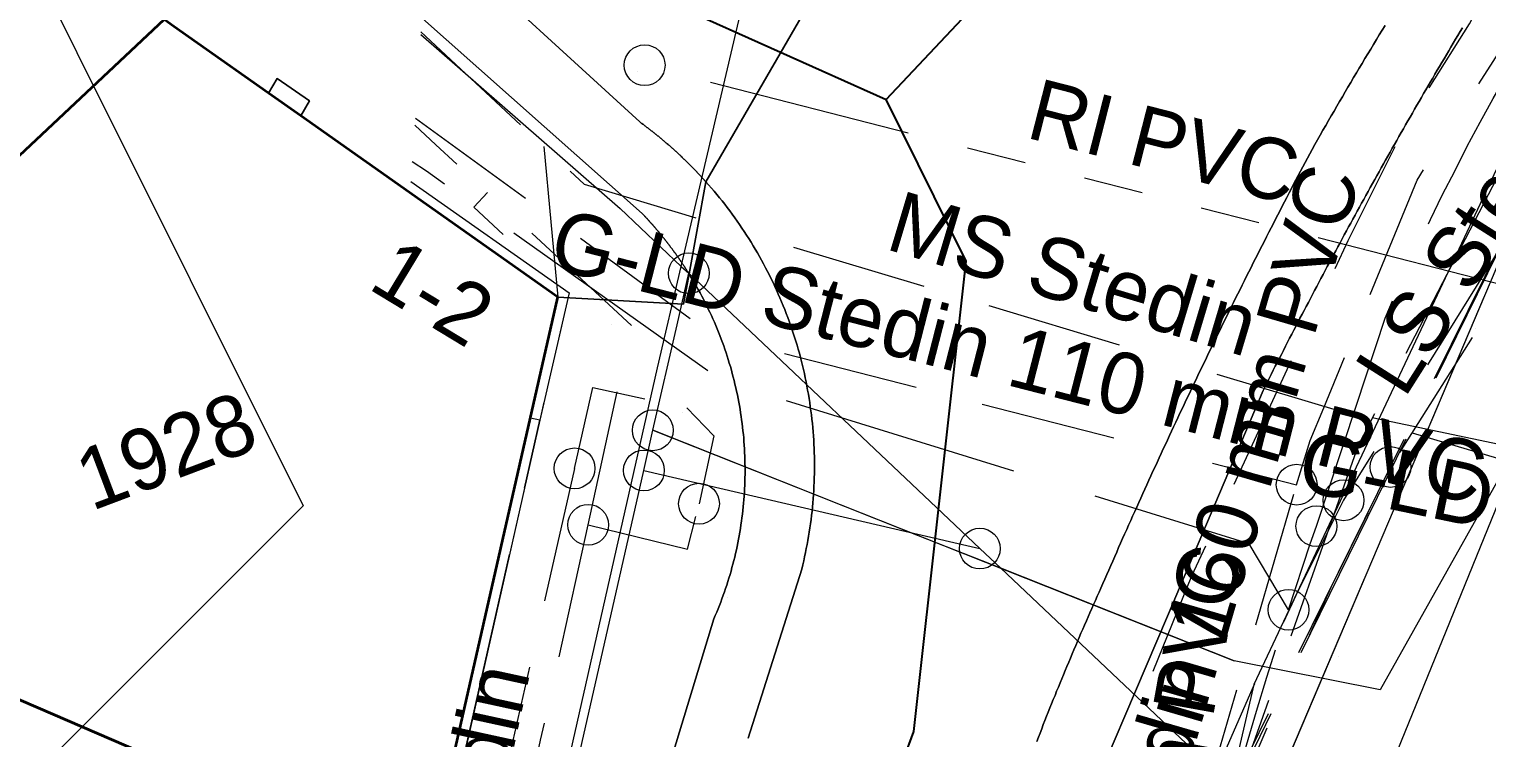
# Model space of a CAD drawing. Header units: metres. Extents: x 0 to 105485, y 0 to 425721.
# Drawn here: x 104793.47 to 104814.91, y 425304.09 to 425314.51 of the extents above; entities that cross this region are included whole.
import ezdxf
from ezdxf.enums import TextEntityAlignment as Align

# ---------------------------------------------------------------- set-up
doc = ezdxf.new("R2010")
doc.units = ezdxf.units.M
doc.header["$MEASUREMENT"] = 0
for name, pattern in [('KG-PERCEEL-SO', [19, 5.5, -4, 5.5, -4]), ('KL-GAS_LD-SO', [13, 4, -2, 4, -3]), ('KL-LS-SO', [13, 4, -2, 4, -3]), ('KL-MS-SO', [13, 4, -2, 4, -3]), ('KL-TELECOM-SO', [9, 7, -2]), ('KL-WATER-SO', [9.5, 7, -2.5]), ('RI-GWA-SO', [18.45, 6, -1.8, 1.75, -1.8, 1.75, -1.8, 1.75, -1.8])]:
    doc.linetypes.add(name, pattern=pattern)
for name, color, linetype, lineweight in [('B-OI-KL-DATA_HULPSTUK-S', 90, 'Continuous', 18), ('B-OI-KL-DATA_MANTELBUIS-G', 90, 'Continuous', 18), ('B-OI-KL-DATA_TELECOM-G', 90, 'KL-TELECOM-SO', 18), ('B-OI-KL-ET_HULPSTUK-S', 10, 'Continuous', 18), ('B-OI-KL-ET_LS-G', 190, 'KL-LS-SO', 18), ('B-OI-KL-ET_LS-T', 190, 'KL-LS-SO', 18), ('B-OI-KL-ET_MS-G', 130, 'KL-MS-SO', 18), ('B-OI-KL-ET_MS-T', 130, 'KL-MS-SO', 18), ('B-OI-KL-GAS_HULPSTUK-S', 30, 'Continuous', 18), ('B-OI-KL-GAS_LD-G', 50, 'KL-GAS_LD-SO', 18), ('B-OI-KL-GAS_LD-T', 50, 'KL-GAS_LD-SO', 18), ('B-OI-KL-WATER_HULPSTUK-S', 170, 'Continuous', 18), ('B-OI-KL-WATER_TRANSPORTLEIDING-G', 170, 'KL-WATER-SO', 18), ('B-OI-KL-WATER_TRANSPORTLEIDING-T', 170, 'KL-WATER-SO', 18), ('B-OI-RI-GWA_RIOOLLEIDING-G', 30, 'RI-GWA-SO', 18), ('B-OI-RI-GWA_RIOOLLEIDING-T', 30, 'RI-GWA-SO', 18), ('B-OI-RI-GWA_RIOOLPUT-S', 30, 'Continuous', 18), ('B-XX-GR-STRUIK-G', 90, 'Continuous', 13), ('B-XX-IE-MEUBILAIR-G', 7, 'Continuous', 18), ('B-XX-KG-GRENS_PERCEEL-G', 150, 'KG-PERCEEL-SO', 18), ('B-XX-KG-GRENS_PERCEEL-T', 150, 'KG-PERCEEL-SO', 18), ('B-XX-OG-BEBOUWING-G', 7, 'Continuous', 35), ('B-XX-OG-BEBOUWING_HUISNUMMER-T', 7, 'Continuous', 18), ('B-XX-OG-GRENS-G', 7, 'Continuous', 18), ('B-XX-VH-OPENVERHARDING_SIERBESTRATING-G', 90, 'Continuous', 18), ('B-XX-VH-OPENVERHARDING_STRAATBAKSTEEN-G', 90, 'Continuous', 18)]:
    doc.layers.add(name, color=color, linetype=linetype, lineweight=lineweight)
doc.layers.add('GIS-WEGVAKKEN', color=2, linetype='Continuous')

msp = doc.modelspace()

# ---------------------------------------------------------------- linework, layer by layer
at = {"layer": 'B-OI-KL-DATA_HULPSTUK-S'}
for centre in [(104803.17, 425310.92), (104803.17, 425310.92), (104803.17, 425310.92), (104802.64, 425308.61), (104802.64, 425308.61), (104802.64, 425308.61), (104802.51, 425308.02), (104802.51, 425308.02), (104802.51, 425308.02), (104807.45, 425306.87), (104807.45, 425306.87), (104807.45, 425306.87)]:
    msp.add_circle(centre, 0.3, dxfattribs=at)
at = {"layer": 'B-OI-KL-DATA_MANTELBUIS-G', "ltscale": 0.5, "flags": 128}
for points in [[(104812.76, 425301.85), (104815.59, 425308.8), (104822.61, 425326.1), (104823.15, 425327.13), (104823.76, 425328.12), (104824.45, 425329.06), (104825.2, 425329.94), (104828.64, 425333.31), (104829.36, 425333.83), (104831.12, 425334.98), (104840.75, 425340.34), (104852.76, 425346.92), (104881.06, 425362.51), (104882.32, 425363.22), (104895.92, 425373.18)], [(104906.97, 425368.44), (104906.94, 425368.4), (104906.17, 425367.3), (104902.22, 425361.65), (104892.71, 425362.61), (104891.59, 425362.75), (104890.46, 425362.8), (104889.33, 425362.74), (104888.21, 425362.58), (104887.11, 425362.33), (104886.03, 425361.98), (104884.99, 425361.54), (104879.01, 425358.45), (104839.67, 425336.35), (104828.03, 425328.9), (104823.01, 425323.59), (104820.31, 425317.24), (104815.59, 425308.8), (104813.34, 425304.79), (104811.19, 425305.22), (104807.76, 425306.58), (104806.41, 425307.11), (104802.64, 425308.61), (104802.64, 425308.61)], [(104796.14, 425280.85), (104796.57, 425282.69), (104798.8, 425292.26), (104799.43, 425295.02), (104802.71, 425309.53), (104803.06, 425311.02), (104803.96, 425314.87), (104805.54, 425320.8), (104806.07, 425322.8), (104817.51, 425332.28), (104829.68, 425340.81)], [(104817.51, 425316.41), (104816.79, 425315.84), (104816, 425314.47), (104811.48, 425304.87), (104810.85, 425302.14), (104810.91, 425301.26)], [(104817.51, 425316.41), (104816.63, 425314.34), (104815.04, 425310.98), (104810.91, 425301.26)], [(104799.23, 425314.43), (104802.16, 425311.87), (104803.06, 425311.02), (104803.17, 425310.92)], [(104799.08, 425312.27), (104801.41, 425310.63), (104800.98, 425308.76)], [(104802.64, 425308.61), (104802.64, 425308.61), (104803, 425310.16), (104803.17, 425310.92)], [(104803.17, 425310.92), (104807.45, 425306.87)], [(104800.98, 425308.76), (104799.63, 425302.78)], [(104800.98, 425308.76), (104800.84, 425308.79)], [(104802.51, 425308.02), (104802.64, 425308.61)], [(104802.64, 425308.61), (104811.19, 425305.22)], [(104802.64, 425308.61), (104811.19, 425305.22)], [(104796.12, 425280.86), (104796.57, 425282.69), (104799.65, 425295.43), (104802.51, 425308.02)], [(104802.51, 425308.02), (104806.41, 425307.11), (104807.45, 425306.87)], [(104807.45, 425306.87), (104807.76, 425306.58), (104812.76, 425301.85)]]:
    msp.add_lwpolyline(points, dxfattribs=at)
at = {"layer": 'B-OI-KL-DATA_TELECOM-G', "ltscale": 0.5, "flags": 128}
for points in [[(104804.18, 425279.81), (104805.36, 425284.85), (104807.82, 425293.82), (104809.06, 425296.35), (104810.51, 425301.27), (104813.02, 425308.39), (104817.82, 425317.66), (104822.44, 425323.78), (104824.53, 425326.02), (104831.18, 425331.11), (104842.74, 425338.79), (104851.73, 425343.72), (104867.99, 425352.37), (104872.6, 425354.9), (104886.84, 425362.72), (104890.36, 425364.46), (104892.8, 425364.99), (104895.12, 425364.84), (104895.55, 425364.92), (104895.84, 425365.16), (104899.86, 425371.49)], [(104804.18, 425279.81), (104805.36, 425284.85), (104807.82, 425293.82), (104809.06, 425296.35), (104810.51, 425301.27), (104813.02, 425308.39), (104817.82, 425317.66), (104822.44, 425323.78), (104824.53, 425326.02), (104831.18, 425331.11), (104842.74, 425338.79), (104851.73, 425343.72), (104867.99, 425352.37), (104872.6, 425354.9), (104886.84, 425362.72), (104890.36, 425364.46), (104892.8, 425364.99), (104895.12, 425364.84), (104895.55, 425364.92), (104895.84, 425365.16), (104899.86, 425371.49)], [(104804.01, 425279.84), (104806.5, 425291.1), (104807.3, 425293.8), (104808.8, 425296.2), (104809.5, 425300), (104818.8, 425318.8), (104821.3, 425324), (104828.1, 425329.1), (104839.1, 425335.4), (104845.3, 425339.9), (104848.7, 425342.3), (104887, 425362.7), (104896.3, 425365), (104900.8, 425371.09)], [(104804.01, 425279.84), (104806.5, 425291.1), (104807.3, 425293.8), (104808.8, 425296.2), (104809.5, 425300), (104818.8, 425318.8), (104821.3, 425324), (104828.1, 425329.1), (104839.1, 425335.4), (104848.7, 425342.3), (104887, 425362.7), (104896.3, 425365), (104900.8, 425371.09)], [(104804.01, 425279.84), (104806.5, 425291.1), (104807.3, 425293.8), (104808.8, 425296.2), (104809.5, 425300), (104818.8, 425318.8), (104821.3, 425324), (104828.1, 425329.1), (104839.1, 425335.4), (104845.3, 425339.9), (104848.7, 425342.3), (104864, 425350.4), (104887, 425362.7), (104896.3, 425365), (104900.8, 425371.09)], [(104804.01, 425279.84), (104806.5, 425291.1), (104807.3, 425293.8), (104808.8, 425296.2), (104809.5, 425300), (104818.8, 425318.8), (104821.3, 425324), (104828.1, 425329.1), (104839.1, 425335.4), (104848.7, 425342.3), (104887, 425362.7), (104896.3, 425365), (104900.8, 425371.09)], [(104804.01, 425279.84), (104806.5, 425291.1), (104807.3, 425293.8), (104808.8, 425296.2), (104809.5, 425300), (104818.8, 425318.8), (104821.3, 425324), (104828.1, 425329.1), (104839.1, 425335.4), (104845.3, 425339.9), (104848.7, 425342.3), (104887, 425362.7), (104896.3, 425365), (104900.8, 425371.09)], [(104804.01, 425279.84), (104806.5, 425291.1), (104807.3, 425293.8), (104808.8, 425296.2), (104809.5, 425300), (104818.8, 425318.8), (104821.3, 425324), (104828.1, 425329.1), (104839.1, 425335.4), (104845.3, 425339.9), (104848.7, 425342.3), (104887, 425362.7), (104896.3, 425365), (104900.8, 425371.09)], [(104803.97, 425279.84), (104806.49, 425291.07), (104807.32, 425293.83), (104808.78, 425296.25), (104809.54, 425299.97), (104818.8, 425318.83), (104821.33, 425323.99), (104828.08, 425329.1), (104839.11, 425335.4), (104845.31, 425339.89), (104848.66, 425342.26), (104863.96, 425350.36), (104887.03, 425362.66), (104897.07, 425364.83), (104901.01, 425371)], [(104804.01, 425279.84), (104806.5, 425291.1), (104807.3, 425293.8), (104808.8, 425296.2), (104809.5, 425300), (104818.8, 425318.8), (104821.3, 425324), (104828.1, 425329.1), (104839.1, 425335.4), (104845.3, 425339.9), (104848.7, 425342.3), (104864, 425350.4), (104887, 425362.7), (104897.1, 425364.8), (104901.05, 425370.98)], [(104797.6, 425294.87), (104797.83, 425294.82), (104798.04, 425295.78), (104800.55, 425295.08), (104807.62, 425293.13), (104808.08, 425293), (104809.41, 425297.06), (104810.28, 425299.71), (104810.91, 425301.26), (104815.04, 425310.98), (104816.63, 425314.34), (104817.51, 425316.41), (104818.58, 425318.96), (104822.18, 425322.47), (104829.03, 425328.96), (104829.89, 425328.82), (104835.86, 425332.78), (104847.08, 425340.03), (104848.45, 425339.75), (104848.34, 425339.25)], [(104797.6, 425294.87), (104797.83, 425294.82), (104798.04, 425295.78), (104800.55, 425295.08), (104807.62, 425293.13), (104808.08, 425293), (104809.41, 425297.06), (104810.28, 425299.71), (104810.91, 425301.26), (104815.04, 425310.98), (104816.63, 425314.34), (104817.51, 425316.41), (104818.58, 425318.96), (104822.18, 425322.47), (104829.03, 425328.96), (104829.89, 425328.82), (104835.86, 425332.78), (104847.08, 425340.03), (104848.45, 425339.75), (104848.34, 425339.25)], [(104799.08, 425312.27), (104801.41, 425310.63), (104800.98, 425308.76), (104799.63, 425302.78), (104798.2, 425296.45), (104798.04, 425295.78), (104797.83, 425294.82), (104797.6, 425294.87)], [(104799.08, 425312.27), (104801.41, 425310.63), (104800.98, 425308.76), (104799.63, 425302.78), (104798.2, 425296.45), (104798.04, 425295.78), (104797.83, 425294.82), (104797.6, 425294.87)], [(104799.08, 425312.27), (104801.41, 425310.63), (104800.98, 425308.76), (104799.63, 425302.78), (104798.2, 425296.45), (104798.04, 425295.78), (104797.83, 425294.82), (104797.6, 425294.87)], [(104797.6, 425294.87), (104797.83, 425294.82), (104798.04, 425295.78), (104798.2, 425296.45), (104799.63, 425302.78), (104800.98, 425308.76), (104800.84, 425308.79)], [(104797.6, 425294.87), (104797.83, 425294.82), (104798.04, 425295.78), (104798.2, 425296.45), (104799.63, 425302.78), (104800.98, 425308.76), (104800.84, 425308.79)]]:
    msp.add_lwpolyline(points, dxfattribs=at)
at = {"layer": 'B-OI-KL-ET_HULPSTUK-S'}
for centre in [(104801.49, 425308.05), (104813.49, 425308.07), (104803.32, 425307.53), (104812.8, 425307.58), (104801.69, 425307.22)]:
    msp.add_circle(centre, 0.3, dxfattribs=at)
at = {"layer": 'B-OI-KL-ET_LS-G', "ltscale": 0.5, "flags": 128}
for points in [[(104832.96, 425332.55), (104832.52, 425331.89), (104832.33, 425331.65), (104832.12, 425331.43), (104831.88, 425331.23), (104831.63, 425331.06), (104831.36, 425330.91), (104831.07, 425330.8), (104830.77, 425330.72), (104830.47, 425330.68), (104828.21, 425330.41), (104828.05, 425330.38), (104827.9, 425330.32), (104827.77, 425330.22), (104827.65, 425330.11), (104827.57, 425329.97), (104827.51, 425329.82), (104827.48, 425329.66), (104827.48, 425329.49), (104827.49, 425329.33), (104827.46, 425329.17), (104827.41, 425329.02), (104827.32, 425328.88), (104825.48, 425326.44), (104820.52, 425320.62), (104819.43, 425318.94), (104816.88, 425314.16), (104814.95, 425311.05), (104812.8, 425307.58)], [(104807.91, 425293.38), (104808.43, 425295.28), (104809, 425297.16), (104809.63, 425299.03), (104810.3, 425300.88), (104811.02, 425302.71), (104811.8, 425304.52), (104812.62, 425306.3), (104813.49, 425308.07), (104817.3, 425314.08), (104819.76, 425318.71), (104820.84, 425320.38), (104821.25, 425320.87), (104821.56, 425321.23), (104821.74, 425321.39), (104821.96, 425321.5), (104822.19, 425321.55), (104822.43, 425321.55), (104823.36, 425321.44)], [(104801.69, 425307.22), (104802.33, 425310.15), (104800.21, 425312.11), (104799.45, 425312.81), (104799.14, 425313.1)], [(104800.44, 425311.49), (104800.01, 425311.89), (104800.21, 425312.11)], [(104801.49, 425308.05), (104801.76, 425309.24), (104803.14, 425308.94)], [(104803.14, 425308.94), (104803.54, 425308.53), (104803.32, 425307.53)], [(104801.49, 425308.05), (104798.62, 425295.39), (104798.81, 425295.34)], [(104812.8, 425307.58), (104812.1, 425306.18), (104811.43, 425304.75), (104810.8, 425303.31), (104810.2, 425301.86), (104809.64, 425300.39), (104809.11, 425298.9), (104808.63, 425297.41), (104808.17, 425295.9), (104807.76, 425294.39), (104807.38, 425292.87), (104807.25, 425292.3), (104804.74, 425281.2), (104804.42, 425279.78)], [(104801.69, 425307.22), (104803.15, 425306.86), (104803.32, 425307.53)], [(104799.18, 425296.01), (104799.4, 425296.92), (104799.62, 425297.9), (104800.17, 425300.31), (104800.2, 425300.43), (104800.23, 425300.58), (104800.28, 425300.79), (104800.99, 425304.05), (104801.69, 425307.22)]]:
    msp.add_lwpolyline(points, dxfattribs=at)
at = {"layer": 'B-OI-KL-ET_MS-G', "ltscale": 0.5, "flags": 128}
for points in [[(104803.6, 425279.89), (104805.35, 425287.62), (104806.49, 425292.52), (104808.32, 425300.04), (104809.07, 425302.57), (104809.8, 425304.57), (104810.57, 425306.47), (104812, 425309.57), (104812.87, 425311.4), (104813.7, 425313.07), (104814.65, 425314.59), (104815.44, 425316.07), (104816.9, 425318.47), (104817.91, 425320.08), (104819.04, 425321.71), (104820.74, 425323.79), (104825.81, 425329.51), (104838.75, 425338.35), (104840.32, 425338.42), (104856.21, 425346.57), (104881.54, 425360.25), (104884.85, 425361.72), (104886.47, 425362.24), (104888.99, 425362.81), (104890.74, 425363.04), (104893.57, 425363.16), (104895.55, 425363.04), (104897.04, 425362.85), (104902.96, 425361.12), (104904.2, 425360.65), (104904.34, 425360.63), (104904.47, 425360.67), (104904.58, 425360.74), (104904.66, 425360.86), (104907.35, 425368.28)], [(104799.23, 425314.47), (104801.63, 425312.23), (104815.56, 425308.05), (104815.84, 425307.93), (104816.1, 425307.76), (104816.33, 425307.54), (104816.51, 425307.29), (104816.85, 425306.72)]]:
    msp.add_lwpolyline(points, dxfattribs=at)
at = {"layer": 'B-OI-KL-GAS_HULPSTUK-S'}
msp.add_circle((104812.11, 425307.81), 0.3, dxfattribs=at)
at = {"layer": 'B-OI-KL-GAS_LD-G', "ltscale": 0.5, "flags": 128}
for points in [[(104812.11, 425307.81), (104812.31, 425308.46), (104812.51, 425308.94), (104813.88, 425312.29), (104816.01, 425315.61), (104817.41, 425317.45), (104818.8, 425319.28), (104821.97, 425323.25), (104823.4, 425325.27), (104824.73, 425326.96), (104826.81, 425328.92), (104828.96, 425330.54), (104831.18, 425330.59), (104832.72, 425331.63), (104832.98, 425331.81), (104837.71, 425335.01), (104842.63, 425338.12), (104846.54, 425340.42), (104846.88, 425340.6), (104846.91, 425340.61), (104855.24, 425344.89), (104859.1, 425346.96), (104865.94, 425350.63), (104880.12, 425358.24), (104884.73, 425361.01), (104887.04, 425362.05), (104887.69, 425362.26), (104889.19, 425362.65), (104890.39, 425362.88), (104893.17, 425363.02), (104895.97, 425362.66), (104899.71, 425361.77), (104905.72, 425359.66)], [(104799.15, 425313.2), (104800.9, 425311.93), (104803.53, 425310.01), (104812.11, 425307.81)], [(104824.48, 425306.44), (104812.51, 425308.94)], [(104808.32, 425297.5), (104808.41, 425297.95), (104808.45, 425298.14), (104808.49, 425298.34), (104809.64, 425298.51), (104809.93, 425299.89), (104810.74, 425303.11), (104812.11, 425307.81)]]:
    msp.add_lwpolyline(points, dxfattribs=at)
at = {"layer": 'B-OI-KL-WATER_HULPSTUK-S'}
for centre in [(104812.4, 425307.2), (104811.99, 425305.97)]:
    msp.add_circle(centre, 0.3, dxfattribs=at)
at = {"layer": 'B-OI-KL-WATER_TRANSPORTLEIDING-G', "ltscale": 0.5, "flags": 128}
for points in [[(104812.4, 425307.2), (104812.99, 425308.98), (104813.41, 425310.26), (104813.57, 425310.63), (104813.74, 425310.99), (104813.9, 425311.35), (104814.08, 425311.71), (104814.25, 425312.07), (104814.44, 425312.43), (104814.62, 425312.79), (104814.81, 425313.14), (104815, 425313.49), (104815.2, 425313.84), (104815.39, 425314.19), (104815.6, 425314.53), (104815.8, 425314.88), (104816.01, 425315.22), (104816.22, 425315.55), (104816.44, 425315.89), (104816.88, 425316.57), (104817.34, 425317.23), (104817.79, 425317.9), (104818.26, 425318.56), (104818.73, 425319.21), (104819.21, 425319.86), (104819.69, 425320.51), (104820.19, 425321.15), (104820.49, 425321.54), (104820.8, 425321.93), (104821.11, 425322.32), (104821.43, 425322.71), (104821.84, 425323.21), (104822.25, 425323.7), (104822.67, 425324.19), (104823.1, 425324.68), (104823.52, 425325.16), (104823.95, 425325.64), (104824.39, 425326.11), (104824.83, 425326.58), (104825.11, 425326.88), (104825.4, 425327.17), (104825.69, 425327.46), (104825.99, 425327.74), (104826.29, 425328.02), (104826.6, 425328.29), (104826.91, 425328.56), (104827.23, 425328.82), (104829.06, 425330.31), (104829.96, 425330.33), (104831.29, 425330.37), (104831.44, 425330.37), (104832.34, 425330.97), (104832.62, 425331.15), (104832.98, 425331.39), (104833.02, 425331.42)], [(104811.99, 425305.97), (104811.41, 425306.94), (104804.2, 425309.17), (104803.67, 425309.33), (104799.31, 425312.42), (104799.1, 425312.56)], [(104811.99, 425305.97), (104812.31, 425306.94), (104812.4, 425307.2)], [(104810.19, 425297.36), (104810.05, 425297.9), (104810.09, 425298.1), (104810.37, 425299.55), (104810.73, 425301.54), (104810.74, 425301.58), (104810.75, 425301.63), (104810.76, 425301.67), (104810.77, 425301.71), (104810.79, 425301.77), (104810.8, 425301.84), (104810.82, 425301.9), (104810.83, 425301.97), (104810.96, 425302.47), (104811.09, 425302.98), (104811.23, 425303.48), (104811.37, 425303.98), (104811.52, 425304.48), (104811.67, 425304.98), (104811.83, 425305.48), (104811.99, 425305.97)]]:
    msp.add_lwpolyline(points, dxfattribs=at)
at = {"layer": 'B-OI-RI-GWA_RIOOLLEIDING-G', "ltscale": 0.5, "flags": 128}
msp.add_lwpolyline([(104803.49, 425313.73), (104816.43, 425310.42)], dxfattribs=at)
at = {"layer": 'B-OI-RI-GWA_RIOOLPUT-S'}
msp.add_circle((104802.52, 425313.98), 0.3, dxfattribs=at)
at = {"layer": 'B-XX-GR-STRUIK-G', "ltscale": 0.5}
msp.add_lwpolyline([(104796.99, 425313.569), (104797.465, 425313.234), (104797.593, 425313.457), (104797.116, 425313.786)], close=True, dxfattribs=at)
at = {"layer": 'B-XX-IE-MEUBILAIR-G', "color": 0, "true_color": 0x604a38}
for points in [[(104802.41, 425313.881, 3.182), (104802.41, 425313.881, 4.682)], [(104802.039, 425310.173, 3.307), (104802.039, 425310.173, 4.807)], [(104814.744, 425310.107, 3.264), (104814.744, 425310.107, 6.264)], [(104803.078, 425308.878, 3.378), (104803.078, 425308.878, 6.378)], [(104813.569, 425307.564, 3.354), (104813.569, 425307.564, 6.354)], [(104803.732, 425306.154, 3.448), (104803.732, 425306.154, 4.948)], [(104812.719, 425305.281, 3.435), (104812.719, 425305.281, 6.435)]]:
    msp.add_polyline3d(points, dxfattribs=at)
at = {"layer": 'B-XX-KG-GRENS_PERCEEL-G', "ltscale": 0.5, "flags": 128}
for points in [[(104800.173, 425322.245), (104801.242, 425310.568)], [(104787.433, 425307.117), (104795.452, 425314.654)], [(104795.452, 425314.654), (104801.242, 425310.568)], [(104799.318, 425302.087), (104801.242, 425310.568)], [(104787.433, 425307.117), (104791.155, 425305.581), (104799.318, 425302.087)]]:
    msp.add_lwpolyline(points, dxfattribs=at)
at = {"layer": 'B-XX-OG-BEBOUWING-G', "ltscale": 0.5}
for points in [[(104781.524, 425308.534), (104781.529, 425308.526), (104781.582, 425308.437), (104782.984, 425306.072), (104783.646, 425304.956), (104784.146, 425304.114), (104787.508, 425307.108), (104789.554, 425309.111), (104795.452, 425314.654), (104795.136, 425314.951), (104794.011, 425316.042), (104793.946, 425316.105), (104793.747, 425316.298), (104793.547, 425316.493), (104793.416, 425316.619), (104792.036, 425317.958)], [(104791.155, 425305.581), (104799.312, 425302.062), (104801.242, 425310.568), (104797.465, 425313.234), (104796.99, 425313.569), (104795.598, 425314.551), (104795.452, 425314.654), (104789.554, 425309.111), (104792.044, 425308.043)], [(104799.312, 425302.062), (104791.155, 425305.581), (104787.508, 425307.108), (104784.146, 425304.114), (104785.236, 425302.276), (104786.337, 425300.42), (104786.795, 425299.755), (104796.344, 425296.307), (104796.505, 425296.253), (104797.299, 425295.928), (104797.587, 425295.81), (104797.699, 425295.764), (104797.772, 425295.734), (104797.867, 425295.695), (104797.875, 425295.731), (104797.931, 425295.975), (104798.029, 425296.409), (104798.83, 425299.937)]]:
    msp.add_lwpolyline(points, close=True, dxfattribs=at)
at = {"layer": 'B-XX-OG-GRENS-G'}
msp.add_polyline3d([(104792.5, 425317.5, 2.863), (104797.5, 425307.5, 3.573), (104787.5, 425297.5, 0.758), (104797.5, 425287.5, 3.522), (104792.5, 425282.5, 4.114)], dxfattribs=at)
at = {"layer": 'B-XX-VH-OPENVERHARDING_SIERBESTRATING-G', "ltscale": 0.5}
for points in [[(104799.453, 425315.887), (104802.449, 425313.145), (104802.449, 425313.145), (104802.46, 425313.137), (104802.47, 425313.129), (104802.481, 425313.121), (104802.492, 425313.114), (104802.502, 425313.106), (104802.513, 425313.098), (104802.524, 425313.09), (104802.534, 425313.082), (104802.545, 425313.074), (104802.555, 425313.066), (104802.566, 425313.058), (104802.576, 425313.05), (104802.587, 425313.041), (104802.597, 425313.033), (104802.608, 425313.025), (104802.618, 425313.017), (104802.629, 425313.009), (104802.639, 425313.001), (104802.649, 425312.992), (104802.66, 425312.984), (104802.67, 425312.976), (104802.681, 425312.968), (104802.691, 425312.959), (104802.701, 425312.951), (104802.711, 425312.943), (104802.722, 425312.934), (104802.732, 425312.926), (104802.742, 425312.917), (104802.752, 425312.909), (104802.763, 425312.9), (104802.773, 425312.892), (104802.783, 425312.883), (104802.793, 425312.875), (104802.803, 425312.866), (104802.813, 425312.858), (104802.824, 425312.849), (104802.834, 425312.84), (104802.844, 425312.832), (104802.854, 425312.823), (104802.864, 425312.814), (104802.874, 425312.806), (104802.884, 425312.797), (104802.894, 425312.788), (104802.904, 425312.78), (104802.914, 425312.771), (104802.923, 425312.762), (104802.933, 425312.753), (104802.943, 425312.744), (104802.953, 425312.735), (104802.963, 425312.726), (104802.973, 425312.718), (104802.983, 425312.709), (104802.992, 425312.7), (104803.002, 425312.691), (104803.012, 425312.682), (104803.022, 425312.673), (104803.031, 425312.664), (104803.041, 425312.655), (104803.051, 425312.645), (104803.06, 425312.636), (104803.07, 425312.627), (104803.079, 425312.618), (104803.089, 425312.609), (104803.099, 425312.6), (104803.108, 425312.591), (104803.118, 425312.581), (104803.127, 425312.572), (104803.137, 425312.563), (104803.146, 425312.554), (104803.156, 425312.544), (104803.165, 425312.535), (104803.174, 425312.526), (104803.184, 425312.516), (104803.193, 425312.507), (104803.203, 425312.497), (104803.212, 425312.488), (104803.221, 425312.479), (104803.231, 425312.469), (104803.24, 425312.46), (104803.249, 425312.45), (104803.258, 425312.441), (104803.267, 425312.431), (104803.277, 425312.422), (104803.286, 425312.412), (104803.295, 425312.402), (104803.304, 425312.393), (104803.313, 425312.383), (104803.322, 425312.373), (104803.331, 425312.364), (104803.34, 425312.354), (104803.35, 425312.344), (104803.359, 425312.335), (104803.367, 425312.325), (104803.376, 425312.315), (104803.385, 425312.305), (104803.394, 425312.296), (104803.403, 425312.286), (104803.412, 425312.276), (104803.421, 425312.266), (104803.421, 425312.266), (104805.412, 425315.705)], [(104805.412, 425315.705), (104803.421, 425312.266), (104803.421, 425312.266), (104803.462, 425312.22), (104803.502, 425312.173), (104803.542, 425312.126), (104803.582, 425312.079), (104803.621, 425312.031), (104803.66, 425311.983), (104803.698, 425311.935), (104803.735, 425311.886), (104803.773, 425311.836), (104803.809, 425311.787), (104803.845, 425311.737), (104803.881, 425311.687), (104803.916, 425311.636), (104803.951, 425311.585), (104803.985, 425311.533), (104804.019, 425311.482), (104804.052, 425311.43), (104804.085, 425311.377), (104804.117, 425311.325), (104804.148, 425311.272), (104804.18, 425311.219), (104804.21, 425311.165), (104804.24, 425311.111), (104804.27, 425311.057), (104804.299, 425311.002), (104804.327, 425310.948), (104804.355, 425310.893), (104804.382, 425310.837), (104804.409, 425310.782), (104804.435, 425310.726), (104804.461, 425310.67), (104804.486, 425310.613), (104804.511, 425310.557), (104804.535, 425310.5), (104804.558, 425310.443), (104804.581, 425310.386), (104804.604, 425310.328), (104804.625, 425310.27), (104804.647, 425310.213), (104804.667, 425310.154), (104804.687, 425310.096), (104804.707, 425310.038), (104804.726, 425309.979), (104804.744, 425309.92), (104804.762, 425309.861), (104804.779, 425309.802), (104804.796, 425309.742), (104804.812, 425309.683), (104804.827, 425309.623), (104804.842, 425309.563), (104804.856, 425309.503), (104804.87, 425309.443), (104804.883, 425309.382), (104804.895, 425309.322), (104804.907, 425309.261), (104804.918, 425309.201), (104804.929, 425309.14), (104804.939, 425309.079), (104804.949, 425309.018), (104804.957, 425308.957), (104804.966, 425308.896), (104804.973, 425308.835), (104804.98, 425308.773), (104804.987, 425308.712), (104804.993, 425308.651), (104804.998, 425308.589), (104805.003, 425308.528), (104805.007, 425308.466), (104805.01, 425308.404), (104805.013, 425308.343), (104805.015, 425308.281), (104805.017, 425308.22), (104805.018, 425308.158), (104805.018, 425308.096), (104805.018, 425308.034), (104805.017, 425307.973), (104805.015, 425307.911), (104805.013, 425307.849), (104805.011, 425307.788), (104805.008, 425307.726), (104805.004, 425307.665), (104804.999, 425307.603), (104804.994, 425307.542), (104804.988, 425307.48), (104804.982, 425307.419), (104804.975, 425307.357), (104804.968, 425307.296), (104804.96, 425307.235), (104804.951, 425307.174), (104804.942, 425307.113), (104804.932, 425307.052), (104804.921, 425306.991), (104804.91, 425306.931), (104804.898, 425306.87), (104804.886, 425306.81), (104804.873, 425306.749), (104804.86, 425306.689), (104804.846, 425306.629), (104804.831, 425306.569), (104804.831, 425306.569), (104804.044, 425304.08)], [(104808.288, 425304.034), (104808.312, 425304.095), (104808.336, 425304.157), (104808.36, 425304.218), (104808.384, 425304.28), (104808.408, 425304.341), (104808.432, 425304.403), (104808.457, 425304.464), (104808.481, 425304.526), (104808.506, 425304.587), (104808.531, 425304.648), (104808.556, 425304.709), (104808.58, 425304.771), (104808.605, 425304.832), (104808.63, 425304.893), (104808.656, 425304.954), (104808.681, 425305.015), (104808.706, 425305.076), (104808.732, 425305.137), (104808.757, 425305.198), (104808.783, 425305.259), (104808.808, 425305.32), (104808.834, 425305.381), (104808.86, 425305.442), (104808.886, 425305.502), (104808.912, 425305.563), (104808.938, 425305.624), (104808.964, 425305.684), (104808.991, 425305.745), (104809.017, 425305.806), (104809.043, 425305.866), (104809.07, 425305.927), (104809.097, 425305.987), (104809.123, 425306.048), (104809.15, 425306.108), (104809.177, 425306.168), (104809.204, 425306.229), (104809.231, 425306.289), (104809.231, 425306.289), (104809.26, 425306.355), (104809.289, 425306.422), (104809.318, 425306.488), (104809.347, 425306.554), (104809.376, 425306.621), (104809.405, 425306.687), (104809.434, 425306.753), (104809.463, 425306.819), (104809.492, 425306.885), (104809.521, 425306.952), (104809.551, 425307.018), (104809.58, 425307.084), (104809.61, 425307.15), (104809.639, 425307.216), (104809.669, 425307.282), (104809.698, 425307.348), (104809.728, 425307.414), (104809.758, 425307.48), (104809.787, 425307.546), (104809.817, 425307.612), (104809.847, 425307.678), (104809.877, 425307.744), (104809.907, 425307.809), (104809.937, 425307.875), (104809.967, 425307.941), (104809.997, 425308.007), (104810.027, 425308.073), (104810.057, 425308.138), (104810.088, 425308.204), (104810.118, 425308.27), (104810.148, 425308.335), (104810.179, 425308.401), (104810.209, 425308.467), (104810.24, 425308.532), (104810.27, 425308.598), (104810.301, 425308.663), (104810.332, 425308.729), (104810.362, 425308.794), (104810.393, 425308.86), (104810.424, 425308.925), (104810.455, 425308.991), (104810.486, 425309.056), (104810.517, 425309.121), (104810.548, 425309.187), (104810.579, 425309.252), (104810.61, 425309.317), (104810.642, 425309.383), (104810.673, 425309.448), (104810.704, 425309.513), (104810.736, 425309.578), (104810.767, 425309.643), (104810.798, 425309.709), (104810.83, 425309.774), (104810.862, 425309.839), (104810.893, 425309.904), (104810.925, 425309.969), (104810.957, 425310.034), (104810.988, 425310.099), (104811.02, 425310.164), (104811.052, 425310.229), (104811.084, 425310.294), (104811.116, 425310.359), (104811.148, 425310.423), (104811.18, 425310.488), (104811.212, 425310.553), (104811.245, 425310.618), (104811.277, 425310.683), (104811.309, 425310.747), (104811.341, 425310.812), (104811.374, 425310.877), (104811.406, 425310.941), (104811.439, 425311.006), (104811.471, 425311.071), (104811.504, 425311.135), (104811.537, 425311.2), (104811.569, 425311.264), (104811.602, 425311.329), (104811.635, 425311.393), (104811.668, 425311.458), (104811.701, 425311.522), (104811.734, 425311.586), (104811.767, 425311.651), (104811.8, 425311.715), (104811.833, 425311.779), (104811.866, 425311.844), (104811.899, 425311.908), (104811.933, 425311.972), (104811.966, 425312.036), (104811.999, 425312.101), (104812.033, 425312.165), (104812.066, 425312.229), (104812.1, 425312.293), (104812.133, 425312.357), (104812.167, 425312.421), (104812.201, 425312.485), (104812.234, 425312.549), (104812.268, 425312.613), (104812.302, 425312.677), (104812.336, 425312.741), (104812.336, 425312.741), (104812.376, 425312.812), (104812.416, 425312.883), (104812.457, 425312.953), (104812.497, 425313.024), (104812.538, 425313.094), (104812.579, 425313.165), (104812.619, 425313.235), (104812.66, 425313.306), (104812.701, 425313.376), (104812.742, 425313.447), (104812.783, 425313.517), (104812.824, 425313.587), (104812.865, 425313.657), (104812.907, 425313.727), (104812.948, 425313.797), (104812.99, 425313.867), (104813.031, 425313.937), (104813.073, 425314.007), (104813.115, 425314.077), (104813.157, 425314.147), (104813.199, 425314.217), (104813.241, 425314.286), (104813.283, 425314.356), (104813.325, 425314.426), (104813.367, 425314.495), (104813.41, 425314.565)]]:
    msp.add_lwpolyline(points, dxfattribs=at)
at = {"layer": 'B-XX-VH-OPENVERHARDING_STRAATBAKSTEEN-G', "ltscale": 0.5}
for points in [[(104798.639, 425315.216), (104802.486, 425311.797), (104802.486, 425311.797), (104802.494, 425311.789), (104802.502, 425311.781), (104802.509, 425311.772), (104802.517, 425311.764), (104802.525, 425311.756), (104802.533, 425311.748), (104802.54, 425311.739), (104802.548, 425311.731), (104802.556, 425311.723), (104802.563, 425311.714), (104802.571, 425311.706), (104802.579, 425311.698), (104802.586, 425311.689), (104802.594, 425311.681), (104802.601, 425311.672), (104802.609, 425311.664), (104802.616, 425311.655), (104802.624, 425311.647), (104802.631, 425311.639), (104802.639, 425311.63), (104802.646, 425311.621), (104802.654, 425311.613), (104802.661, 425311.604), (104802.669, 425311.596), (104802.676, 425311.587), (104802.683, 425311.579), (104802.691, 425311.57), (104802.698, 425311.561), (104802.705, 425311.553), (104802.713, 425311.544), (104802.72, 425311.536), (104802.727, 425311.527), (104802.735, 425311.518), (104802.742, 425311.509), (104802.749, 425311.501), (104802.756, 425311.492), (104802.763, 425311.483), (104802.771, 425311.474), (104802.778, 425311.466), (104802.785, 425311.457), (104802.792, 425311.448), (104802.799, 425311.439), (104802.806, 425311.43), (104802.813, 425311.422), (104802.82, 425311.413), (104802.827, 425311.404), (104802.834, 425311.395), (104802.841, 425311.386), (104802.848, 425311.377), (104802.855, 425311.368), (104802.862, 425311.359), (104802.869, 425311.35), (104802.876, 425311.341), (104802.883, 425311.332), (104802.889, 425311.323), (104802.896, 425311.314), (104802.903, 425311.305), (104802.91, 425311.296), (104802.917, 425311.287), (104802.923, 425311.278), (104802.93, 425311.269), (104802.937, 425311.26), (104802.944, 425311.25), (104802.95, 425311.241), (104802.957, 425311.232), (104802.964, 425311.223), (104802.97, 425311.214), (104802.977, 425311.205), (104802.983, 425311.195), (104802.99, 425311.186), (104802.997, 425311.177), (104803.003, 425311.168), (104803.01, 425311.158), (104803.016, 425311.149), (104803.023, 425311.14), (104803.029, 425311.131), (104803.035, 425311.121), (104803.042, 425311.112), (104803.048, 425311.103), (104803.055, 425311.093), (104803.061, 425311.084), (104803.067, 425311.074), (104803.074, 425311.065), (104803.08, 425311.056), (104803.086, 425311.046), (104803.092, 425311.037), (104803.099, 425311.027), (104803.105, 425311.018), (104803.111, 425311.008), (104803.117, 425310.999), (104803.123, 425310.989), (104803.13, 425310.98), (104803.136, 425310.97), (104803.142, 425310.961), (104803.148, 425310.951), (104803.154, 425310.942), (104803.16, 425310.932), (104803.166, 425310.923), (104803.172, 425310.913), (104803.172, 425310.913), (104803.174, 425310.909), (104803.421, 425312.266), (104803.421, 425312.266), (104803.412, 425312.276), (104803.403, 425312.286), (104803.394, 425312.296), (104803.385, 425312.305), (104803.376, 425312.315), (104803.367, 425312.325), (104803.359, 425312.335), (104803.35, 425312.344), (104803.34, 425312.354), (104803.331, 425312.364), (104803.322, 425312.373), (104803.313, 425312.383), (104803.304, 425312.393), (104803.295, 425312.402), (104803.286, 425312.412), (104803.277, 425312.422), (104803.267, 425312.431), (104803.258, 425312.441), (104803.249, 425312.45), (104803.24, 425312.46), (104803.231, 425312.469), (104803.221, 425312.479), (104803.212, 425312.488), (104803.203, 425312.497), (104803.193, 425312.507), (104803.184, 425312.516), (104803.174, 425312.526), (104803.165, 425312.535), (104803.156, 425312.544), (104803.146, 425312.554), (104803.137, 425312.563), (104803.127, 425312.572), (104803.118, 425312.581), (104803.108, 425312.591), (104803.099, 425312.6), (104803.089, 425312.609), (104803.079, 425312.618), (104803.07, 425312.627), (104803.06, 425312.636), (104803.051, 425312.645), (104803.041, 425312.655), (104803.031, 425312.664), (104803.022, 425312.673), (104803.012, 425312.682), (104803.002, 425312.691), (104802.992, 425312.7), (104802.983, 425312.709), (104802.973, 425312.718), (104802.963, 425312.726), (104802.953, 425312.735), (104802.943, 425312.744), (104802.933, 425312.753), (104802.923, 425312.762), (104802.914, 425312.771), (104802.904, 425312.78), (104802.894, 425312.788), (104802.884, 425312.797), (104802.874, 425312.806), (104802.864, 425312.814), (104802.854, 425312.823), (104802.844, 425312.832), (104802.834, 425312.84), (104802.824, 425312.849), (104802.813, 425312.858), (104802.803, 425312.866), (104802.793, 425312.875), (104802.783, 425312.883), (104802.773, 425312.892), (104802.763, 425312.9), (104802.752, 425312.909), (104802.742, 425312.917), (104802.732, 425312.926), (104802.722, 425312.934), (104802.711, 425312.943), (104802.701, 425312.951), (104802.691, 425312.959), (104802.681, 425312.968), (104802.67, 425312.976), (104802.66, 425312.984), (104802.649, 425312.992), (104802.639, 425313.001), (104802.629, 425313.009), (104802.618, 425313.017), (104802.608, 425313.025), (104802.597, 425313.033), (104802.587, 425313.041), (104802.576, 425313.05), (104802.566, 425313.058), (104802.555, 425313.066), (104802.545, 425313.074), (104802.534, 425313.082), (104802.524, 425313.09), (104802.513, 425313.098), (104802.502, 425313.106), (104802.492, 425313.114), (104802.481, 425313.121), (104802.47, 425313.129), (104802.46, 425313.137), (104802.449, 425313.145), (104802.449, 425313.145), (104799.453, 425315.887)], [(104795.598, 425314.551), (104796.99, 425313.569), (104797.116, 425313.786), (104797.593, 425313.457), (104797.465, 425313.234), (104801.242, 425310.568), (104803.093, 425310.463), (104803.174, 425310.909), (104803.172, 425310.913), (104803.172, 425310.913), (104803.166, 425310.923), (104803.16, 425310.932), (104803.154, 425310.942), (104803.148, 425310.951), (104803.142, 425310.961), (104803.136, 425310.97), (104803.13, 425310.98), (104803.123, 425310.989), (104803.117, 425310.999), (104803.111, 425311.008), (104803.105, 425311.018), (104803.099, 425311.027), (104803.092, 425311.037), (104803.086, 425311.046), (104803.08, 425311.056), (104803.074, 425311.065), (104803.067, 425311.074), (104803.061, 425311.084), (104803.055, 425311.093), (104803.048, 425311.103), (104803.042, 425311.112), (104803.035, 425311.121), (104803.029, 425311.131), (104803.023, 425311.14), (104803.016, 425311.149), (104803.01, 425311.158), (104803.003, 425311.168), (104802.997, 425311.177), (104802.99, 425311.186), (104802.983, 425311.195), (104802.977, 425311.205), (104802.97, 425311.214), (104802.964, 425311.223), (104802.957, 425311.232), (104802.95, 425311.241), (104802.944, 425311.25), (104802.937, 425311.26), (104802.93, 425311.269), (104802.923, 425311.278), (104802.917, 425311.287), (104802.91, 425311.296), (104802.903, 425311.305), (104802.896, 425311.314), (104802.889, 425311.323), (104802.883, 425311.332), (104802.876, 425311.341), (104802.869, 425311.35), (104802.862, 425311.359), (104802.855, 425311.368), (104802.848, 425311.377), (104802.841, 425311.386), (104802.834, 425311.395), (104802.827, 425311.404), (104802.82, 425311.413), (104802.813, 425311.422), (104802.806, 425311.43), (104802.799, 425311.439), (104802.792, 425311.448), (104802.785, 425311.457), (104802.778, 425311.466), (104802.771, 425311.474), (104802.763, 425311.483), (104802.756, 425311.492), (104802.749, 425311.501), (104802.742, 425311.509), (104802.735, 425311.518), (104802.727, 425311.527), (104802.72, 425311.536), (104802.713, 425311.544), (104802.705, 425311.553), (104802.698, 425311.561), (104802.691, 425311.57), (104802.683, 425311.579), (104802.676, 425311.587), (104802.669, 425311.596), (104802.661, 425311.604), (104802.654, 425311.613), (104802.646, 425311.621), (104802.639, 425311.63), (104802.631, 425311.639), (104802.624, 425311.647), (104802.616, 425311.655), (104802.609, 425311.664), (104802.601, 425311.672), (104802.594, 425311.681), (104802.586, 425311.689), (104802.579, 425311.698), (104802.571, 425311.706), (104802.563, 425311.714), (104802.556, 425311.723), (104802.548, 425311.731), (104802.54, 425311.739), (104802.533, 425311.748), (104802.525, 425311.756), (104802.517, 425311.764), (104802.509, 425311.772), (104802.502, 425311.781), (104802.494, 425311.789), (104802.486, 425311.797), (104802.486, 425311.797), (104798.639, 425315.216)], [(104813.41, 425314.565), (104813.367, 425314.495), (104813.325, 425314.426), (104813.283, 425314.356), (104813.241, 425314.286), (104813.199, 425314.217), (104813.157, 425314.147), (104813.115, 425314.077), (104813.073, 425314.007), (104813.031, 425313.937), (104812.99, 425313.867), (104812.948, 425313.797), (104812.907, 425313.727), (104812.865, 425313.657), (104812.824, 425313.587), (104812.783, 425313.517), (104812.742, 425313.447), (104812.701, 425313.376), (104812.66, 425313.306), (104812.619, 425313.235), (104812.579, 425313.165), (104812.538, 425313.094), (104812.497, 425313.024), (104812.457, 425312.953), (104812.416, 425312.883), (104812.376, 425312.812), (104812.336, 425312.741), (104812.336, 425312.741), (104812.302, 425312.677), (104812.268, 425312.613), (104812.234, 425312.549), (104812.201, 425312.485), (104812.167, 425312.421), (104812.133, 425312.357), (104812.1, 425312.293), (104812.066, 425312.229), (104812.033, 425312.165), (104811.999, 425312.101), (104811.966, 425312.036), (104811.933, 425311.972), (104811.899, 425311.908), (104811.866, 425311.844), (104811.833, 425311.779), (104811.8, 425311.715), (104811.767, 425311.651), (104811.734, 425311.586), (104811.701, 425311.522), (104811.668, 425311.458), (104811.635, 425311.393), (104811.602, 425311.329), (104811.569, 425311.264), (104811.537, 425311.2), (104811.504, 425311.135), (104811.471, 425311.071), (104811.439, 425311.006), (104811.406, 425310.941), (104811.374, 425310.877), (104811.341, 425310.812), (104811.309, 425310.747), (104811.277, 425310.683), (104811.245, 425310.618), (104811.212, 425310.553), (104811.18, 425310.488), (104811.148, 425310.423), (104811.116, 425310.359), (104811.084, 425310.294), (104811.052, 425310.229), (104811.02, 425310.164), (104810.988, 425310.099), (104810.957, 425310.034), (104810.925, 425309.969), (104810.893, 425309.904), (104810.862, 425309.839), (104810.83, 425309.774), (104810.798, 425309.709), (104810.767, 425309.643), (104810.736, 425309.578), (104810.704, 425309.513), (104810.673, 425309.448), (104810.642, 425309.383), (104810.61, 425309.317), (104810.579, 425309.252), (104810.548, 425309.187), (104810.517, 425309.121), (104810.486, 425309.056), (104810.455, 425308.991), (104810.424, 425308.925), (104810.393, 425308.86), (104810.362, 425308.794), (104810.332, 425308.729), (104810.301, 425308.663), (104810.27, 425308.598), (104810.24, 425308.532), (104810.209, 425308.467), (104810.179, 425308.401), (104810.148, 425308.335), (104810.118, 425308.27), (104810.088, 425308.204), (104810.057, 425308.138), (104810.027, 425308.073), (104809.997, 425308.007), (104809.967, 425307.941), (104809.937, 425307.875), (104809.907, 425307.809), (104809.877, 425307.744), (104809.847, 425307.678), (104809.817, 425307.612), (104809.787, 425307.546), (104809.758, 425307.48), (104809.728, 425307.414), (104809.698, 425307.348), (104809.669, 425307.282), (104809.639, 425307.216), (104809.61, 425307.15), (104809.58, 425307.084), (104809.551, 425307.018), (104809.521, 425306.952), (104809.492, 425306.885), (104809.463, 425306.819), (104809.434, 425306.753), (104809.405, 425306.687), (104809.376, 425306.621), (104809.347, 425306.554), (104809.318, 425306.488), (104809.289, 425306.422), (104809.26, 425306.355), (104809.231, 425306.289), (104809.231, 425306.289), (104809.204, 425306.229), (104809.177, 425306.168), (104809.15, 425306.108), (104809.123, 425306.048), (104809.097, 425305.987), (104809.07, 425305.927), (104809.043, 425305.866), (104809.017, 425305.806), (104808.991, 425305.745), (104808.964, 425305.684), (104808.938, 425305.624), (104808.912, 425305.563), (104808.886, 425305.502), (104808.86, 425305.442), (104808.834, 425305.381), (104808.808, 425305.32), (104808.783, 425305.259), (104808.757, 425305.198), (104808.732, 425305.137), (104808.706, 425305.076), (104808.681, 425305.015), (104808.656, 425304.954), (104808.63, 425304.893), (104808.605, 425304.832), (104808.58, 425304.771), (104808.556, 425304.709), (104808.531, 425304.648), (104808.506, 425304.587), (104808.481, 425304.526), (104808.457, 425304.464), (104808.432, 425304.403), (104808.408, 425304.341), (104808.384, 425304.28), (104808.36, 425304.218), (104808.336, 425304.157), (104808.312, 425304.095), (104808.288, 425304.034)], [(104814.55, 425314.531), (104814.516, 425314.475), (104814.482, 425314.418), (104814.448, 425314.361), (104814.414, 425314.304), (104814.38, 425314.247), (104814.346, 425314.19), (104814.312, 425314.133), (104814.279, 425314.076), (104814.245, 425314.019), (104814.212, 425313.962), (104814.178, 425313.905), (104814.144, 425313.848), (104814.111, 425313.791), (104814.078, 425313.734), (104814.044, 425313.677), (104814.011, 425313.62), (104813.978, 425313.562), (104813.944, 425313.505), (104813.911, 425313.448), (104813.878, 425313.39), (104813.845, 425313.333), (104813.812, 425313.276), (104813.779, 425313.218), (104813.746, 425313.161), (104813.713, 425313.104), (104813.68, 425313.046), (104813.647, 425312.989), (104813.615, 425312.931), (104813.582, 425312.874), (104813.549, 425312.816), (104813.517, 425312.758), (104813.484, 425312.701), (104813.452, 425312.643), (104813.419, 425312.585), (104813.387, 425312.528), (104813.354, 425312.47), (104813.322, 425312.412), (104813.29, 425312.354), (104813.258, 425312.297), (104813.225, 425312.239), (104813.193, 425312.181), (104813.161, 425312.123), (104813.129, 425312.065), (104813.097, 425312.007), (104813.065, 425311.949), (104813.033, 425311.891), (104813.001, 425311.833), (104812.969, 425311.775), (104812.938, 425311.717), (104812.906, 425311.659), (104812.874, 425311.601), (104812.843, 425311.543), (104812.811, 425311.485), (104812.78, 425311.426), (104812.748, 425311.368), (104812.717, 425311.31), (104812.685, 425311.252), (104812.654, 425311.193), (104812.623, 425311.135), (104812.591, 425311.077), (104812.56, 425311.018), (104812.529, 425310.96), (104812.498, 425310.901), (104812.467, 425310.843), (104812.436, 425310.784), (104812.405, 425310.726), (104812.374, 425310.667), (104812.343, 425310.609), (104812.312, 425310.55), (104812.282, 425310.492), (104812.251, 425310.433), (104812.22, 425310.374), (104812.19, 425310.316), (104812.159, 425310.257), (104812.129, 425310.198), (104812.098, 425310.139), (104812.068, 425310.081), (104812.037, 425310.022), (104812.007, 425309.963), (104811.977, 425309.904), (104811.946, 425309.845), (104811.916, 425309.786), (104811.886, 425309.727), (104811.856, 425309.669), (104811.826, 425309.61), (104811.796, 425309.551), (104811.766, 425309.492), (104811.736, 425309.432), (104811.706, 425309.373), (104811.676, 425309.314), (104811.647, 425309.255), (104811.617, 425309.196), (104811.617, 425309.196), (104810.208, 425305.874), (104808.815, 425302.603)], [(104808.815, 425302.603), (104810.208, 425305.874), (104811.617, 425309.196), (104811.617, 425309.196), (104811.647, 425309.255), (104811.676, 425309.314), (104811.706, 425309.373), (104811.736, 425309.432), (104811.766, 425309.492), (104811.796, 425309.551), (104811.826, 425309.61), (104811.856, 425309.669), (104811.886, 425309.727), (104811.916, 425309.786), (104811.946, 425309.845), (104811.977, 425309.904), (104812.007, 425309.963), (104812.037, 425310.022), (104812.068, 425310.081), (104812.098, 425310.139), (104812.129, 425310.198), (104812.159, 425310.257), (104812.19, 425310.316), (104812.22, 425310.374), (104812.251, 425310.433), (104812.282, 425310.492), (104812.312, 425310.55), (104812.343, 425310.609), (104812.374, 425310.667), (104812.405, 425310.726), (104812.436, 425310.784), (104812.467, 425310.843), (104812.498, 425310.901), (104812.529, 425310.96), (104812.56, 425311.018), (104812.591, 425311.077), (104812.623, 425311.135), (104812.654, 425311.193), (104812.685, 425311.252), (104812.717, 425311.31), (104812.748, 425311.368), (104812.78, 425311.426), (104812.811, 425311.485), (104812.843, 425311.543), (104812.874, 425311.601), (104812.906, 425311.659), (104812.938, 425311.717), (104812.969, 425311.775), (104813.001, 425311.833), (104813.033, 425311.891), (104813.065, 425311.949), (104813.097, 425312.007), (104813.129, 425312.065), (104813.161, 425312.123), (104813.193, 425312.181), (104813.225, 425312.239), (104813.258, 425312.297), (104813.29, 425312.354), (104813.322, 425312.412), (104813.354, 425312.47), (104813.387, 425312.528), (104813.419, 425312.585), (104813.452, 425312.643), (104813.484, 425312.701), (104813.517, 425312.758), (104813.549, 425312.816), (104813.582, 425312.874), (104813.615, 425312.931), (104813.647, 425312.989), (104813.68, 425313.046), (104813.713, 425313.104), (104813.746, 425313.161), (104813.779, 425313.218), (104813.812, 425313.276), (104813.845, 425313.333), (104813.878, 425313.39), (104813.911, 425313.448), (104813.944, 425313.505), (104813.978, 425313.562), (104814.011, 425313.62), (104814.044, 425313.677), (104814.078, 425313.734), (104814.111, 425313.791), (104814.144, 425313.848), (104814.178, 425313.905), (104814.212, 425313.962), (104814.245, 425314.019), (104814.279, 425314.076), (104814.312, 425314.133), (104814.346, 425314.19), (104814.38, 425314.247), (104814.414, 425314.304), (104814.448, 425314.361), (104814.482, 425314.418), (104814.516, 425314.475), (104814.55, 425314.531)], [(104804.044, 425304.08), (104804.831, 425306.569), (104804.831, 425306.569), (104804.846, 425306.629), (104804.86, 425306.689), (104804.873, 425306.749), (104804.886, 425306.81), (104804.898, 425306.87), (104804.91, 425306.931), (104804.921, 425306.991), (104804.932, 425307.052), (104804.942, 425307.113), (104804.951, 425307.174), (104804.96, 425307.235), (104804.968, 425307.296), (104804.975, 425307.357), (104804.982, 425307.419), (104804.988, 425307.48), (104804.994, 425307.542), (104804.999, 425307.603), (104805.004, 425307.665), (104805.008, 425307.726), (104805.011, 425307.788), (104805.013, 425307.849), (104805.015, 425307.911), (104805.017, 425307.973), (104805.018, 425308.034), (104805.018, 425308.096), (104805.018, 425308.158), (104805.017, 425308.22), (104805.015, 425308.281), (104805.013, 425308.343), (104805.01, 425308.404), (104805.007, 425308.466), (104805.003, 425308.528), (104804.998, 425308.589), (104804.993, 425308.651), (104804.987, 425308.712), (104804.98, 425308.773), (104804.973, 425308.835), (104804.966, 425308.896), (104804.957, 425308.957), (104804.949, 425309.018), (104804.939, 425309.079), (104804.929, 425309.14), (104804.918, 425309.201), (104804.907, 425309.261), (104804.895, 425309.322), (104804.883, 425309.382), (104804.87, 425309.443), (104804.856, 425309.503), (104804.842, 425309.563), (104804.827, 425309.623), (104804.812, 425309.683), (104804.796, 425309.742), (104804.779, 425309.802), (104804.762, 425309.861), (104804.744, 425309.92), (104804.726, 425309.979), (104804.707, 425310.038), (104804.687, 425310.096), (104804.667, 425310.154), (104804.647, 425310.213), (104804.625, 425310.27), (104804.604, 425310.328), (104804.581, 425310.386), (104804.558, 425310.443), (104804.535, 425310.5), (104804.511, 425310.557), (104804.486, 425310.613), (104804.461, 425310.67), (104804.435, 425310.726), (104804.409, 425310.782), (104804.382, 425310.837), (104804.355, 425310.893), (104804.327, 425310.948), (104804.299, 425311.002), (104804.27, 425311.057), (104804.24, 425311.111), (104804.21, 425311.165), (104804.18, 425311.219), (104804.148, 425311.272), (104804.117, 425311.325), (104804.085, 425311.377), (104804.052, 425311.43), (104804.019, 425311.482), (104803.985, 425311.533), (104803.951, 425311.585), (104803.916, 425311.636), (104803.881, 425311.687), (104803.845, 425311.737), (104803.809, 425311.787), (104803.773, 425311.836), (104803.735, 425311.886), (104803.698, 425311.935), (104803.66, 425311.983), (104803.621, 425312.031), (104803.582, 425312.079), (104803.542, 425312.126), (104803.502, 425312.173), (104803.462, 425312.22), (104803.421, 425312.266), (104803.421, 425312.266), (104803.174, 425310.909), (104803.174, 425310.909), (104803.202, 425310.863), (104803.23, 425310.818), (104803.257, 425310.772), (104803.283, 425310.725), (104803.31, 425310.679), (104803.335, 425310.632), (104803.361, 425310.585), (104803.385, 425310.537), (104803.41, 425310.49), (104803.434, 425310.442), (104803.457, 425310.394), (104803.48, 425310.346), (104803.502, 425310.297), (104803.524, 425310.248), (104803.546, 425310.2), (104803.567, 425310.15), (104803.588, 425310.101), (104803.608, 425310.051), (104803.627, 425310.002), (104803.646, 425309.952), (104803.665, 425309.902), (104803.683, 425309.851), (104803.701, 425309.801), (104803.718, 425309.75), (104803.734, 425309.7), (104803.75, 425309.649), (104803.766, 425309.597), (104803.781, 425309.546), (104803.796, 425309.495), (104803.81, 425309.443), (104803.824, 425309.392), (104803.837, 425309.34), (104803.849, 425309.288), (104803.861, 425309.236), (104803.873, 425309.184), (104803.884, 425309.131), (104803.895, 425309.079), (104803.905, 425309.026), (104803.914, 425308.974), (104803.923, 425308.921), (104803.932, 425308.868), (104803.94, 425308.815), (104803.947, 425308.763), (104803.954, 425308.71), (104803.961, 425308.656), (104803.966, 425308.603), (104803.972, 425308.55), (104803.977, 425308.497), (104803.981, 425308.444), (104803.985, 425308.39), (104803.988, 425308.337), (104803.991, 425308.284), (104803.993, 425308.23), (104803.995, 425308.177), (104803.996, 425308.123), (104803.997, 425308.07), (104803.997, 425308.016), (104803.997, 425307.963), (104803.996, 425307.91), (104803.994, 425307.856), (104803.992, 425307.803), (104803.99, 425307.749), (104803.987, 425307.696), (104803.984, 425307.643), (104803.98, 425307.589), (104803.975, 425307.536), (104803.97, 425307.483), (104803.964, 425307.43), (104803.958, 425307.377), (104803.952, 425307.324), (104803.945, 425307.271), (104803.937, 425307.218), (104803.929, 425307.165), (104803.92, 425307.112), (104803.911, 425307.059), (104803.901, 425307.007), (104803.891, 425306.954), (104803.88, 425306.902), (104803.869, 425306.85), (104803.857, 425306.798), (104803.845, 425306.746), (104803.832, 425306.694), (104803.819, 425306.642), (104803.805, 425306.59), (104803.791, 425306.539), (104803.776, 425306.487), (104803.76, 425306.436), (104803.745, 425306.385), (104803.728, 425306.334), (104803.711, 425306.284), (104803.694, 425306.233), (104803.676, 425306.183), (104803.658, 425306.132), (104803.639, 425306.082), (104803.62, 425306.032), (104803.6, 425305.983), (104803.58, 425305.933), (104803.559, 425305.884), (104803.538, 425305.835), (104803.538, 425305.835), (104802.211, 425301.464)], [(104802.211, 425301.464), (104803.538, 425305.835), (104803.538, 425305.835), (104803.559, 425305.884), (104803.58, 425305.933), (104803.6, 425305.983), (104803.62, 425306.032), (104803.639, 425306.082), (104803.658, 425306.132), (104803.676, 425306.183), (104803.694, 425306.233), (104803.711, 425306.284), (104803.728, 425306.334), (104803.745, 425306.385), (104803.76, 425306.436), (104803.776, 425306.487), (104803.791, 425306.539), (104803.805, 425306.59), (104803.819, 425306.642), (104803.832, 425306.694), (104803.845, 425306.746), (104803.857, 425306.798), (104803.869, 425306.85), (104803.88, 425306.902), (104803.891, 425306.954), (104803.901, 425307.007), (104803.911, 425307.059), (104803.92, 425307.112), (104803.929, 425307.165), (104803.937, 425307.218), (104803.945, 425307.271), (104803.952, 425307.324), (104803.958, 425307.377), (104803.964, 425307.43), (104803.97, 425307.483), (104803.975, 425307.536), (104803.98, 425307.589), (104803.984, 425307.643), (104803.987, 425307.696), (104803.99, 425307.749), (104803.992, 425307.803), (104803.994, 425307.856), (104803.996, 425307.91), (104803.997, 425307.963), (104803.997, 425308.016), (104803.997, 425308.07), (104803.996, 425308.123), (104803.995, 425308.177), (104803.993, 425308.23), (104803.991, 425308.284), (104803.988, 425308.337), (104803.985, 425308.39), (104803.981, 425308.444), (104803.977, 425308.497), (104803.972, 425308.55), (104803.966, 425308.603), (104803.961, 425308.656), (104803.954, 425308.71), (104803.947, 425308.763), (104803.94, 425308.815), (104803.932, 425308.868), (104803.923, 425308.921), (104803.914, 425308.974), (104803.905, 425309.026), (104803.895, 425309.079), (104803.884, 425309.131), (104803.873, 425309.184), (104803.861, 425309.236), (104803.849, 425309.288), (104803.837, 425309.34), (104803.824, 425309.392), (104803.81, 425309.443), (104803.796, 425309.495), (104803.781, 425309.546), (104803.766, 425309.597), (104803.75, 425309.649), (104803.734, 425309.7), (104803.718, 425309.75), (104803.701, 425309.801), (104803.683, 425309.851), (104803.665, 425309.902), (104803.646, 425309.952), (104803.627, 425310.002), (104803.608, 425310.051), (104803.588, 425310.101), (104803.567, 425310.15), (104803.546, 425310.2), (104803.524, 425310.248), (104803.502, 425310.297), (104803.48, 425310.346), (104803.457, 425310.394), (104803.434, 425310.442), (104803.41, 425310.49), (104803.385, 425310.537), (104803.361, 425310.585), (104803.335, 425310.632), (104803.31, 425310.679), (104803.283, 425310.725), (104803.257, 425310.772), (104803.23, 425310.818), (104803.202, 425310.863), (104803.174, 425310.909), (104803.174, 425310.909), (104803.093, 425310.463), (104801.242, 425310.568), (104799.312, 425302.062)]]:
    msp.add_lwpolyline(points, dxfattribs=at)
at = {"layer": 'GIS-WEGVAKKEN'}
for points in [[(104768, 425357), (104777, 425341), (104783.27, 425331.93), (104790.53, 425325.31), (104801.41, 425315.57), (104806.072, 425313.477)], [(104806.072, 425313.477), (104809.67, 425317.3), (104812.72, 425322.05), (104814.218, 425323.908)], [(104799.274, 425276.208), (104803.6, 425294.99), (104804.81, 425299.65), (104806.48, 425304.18), (104807.25, 425311.1), (104806.072, 425313.477)]]:
    msp.add_lwpolyline(points, dxfattribs=at)

# ---------------------------------------------------------------- texts
at = {"layer": 'B-OI-KL-ET_LS-T'}
for rotation, p in [(57.6276, (104814.711, 425311.509)), (77.7133, (104799.844, 425302.592))]:
    msp.add_text('LS Stedin', height=0.9, rotation=rotation, dxfattribs=at).set_placement(p, align=Align.MIDDLE_CENTER)
at = {"layer": 'B-OI-KL-ET_MS-T'}
msp.add_text('MS Stedin', height=0.9, rotation=343.297, dxfattribs=at).set_placement((104808.828, 425310.916), align=Align.MIDDLE_CENTER)
at = {"layer": 'B-OI-KL-GAS_LD-T'}
for s, rotation, p in [('G-LD Stedin 160 mm PVC', 73.7492, (104810.647, 425305.687)), ('G-LD Stedin 110 mm PVC', 345.6186, (104808.021, 425309.695)), ('G-LD Stedin 32 mm PE', -11.797, (104818.329, 425306.897))]:
    msp.add_text(s, height=0.9, rotation=rotation, dxfattribs=at).set_placement(p, align=Align.MIDDLE_CENTER)
at = {"layer": 'B-OI-KL-WATER_TRANSPORTLEIDING-T'}
msp.add_text('W Evides 110 mm PVC', height=0.9, rotation=79.7458, dxfattribs=at).set_placement((104809.753, 425300.689), align=Align.MIDDLE_CENTER)
at = {"layer": 'B-OI-RI-GWA_RIOOLLEIDING-T'}
msp.add_text('RI PVC', height=0.9, rotation=345.6516, dxfattribs=at).set_placement((104810.161, 425312.86), align=Align.MIDDLE_CENTER)
at = {"layer": 'B-XX-KG-GRENS_PERCEEL-T'}
msp.add_text('1928', height=0.9, rotation=20.7, dxfattribs=at).set_placement((104795.478, 425308.312), align=Align.MIDDLE_CENTER)
at = {"layer": 'B-XX-OG-BEBOUWING_HUISNUMMER-T'}
msp.add_text('1-2', height=0.9, rotation=328.8, dxfattribs=at).set_placement((104799.409, 425310.64), align=Align.MIDDLE_CENTER)

doc.saveas('drawing.dxf')
